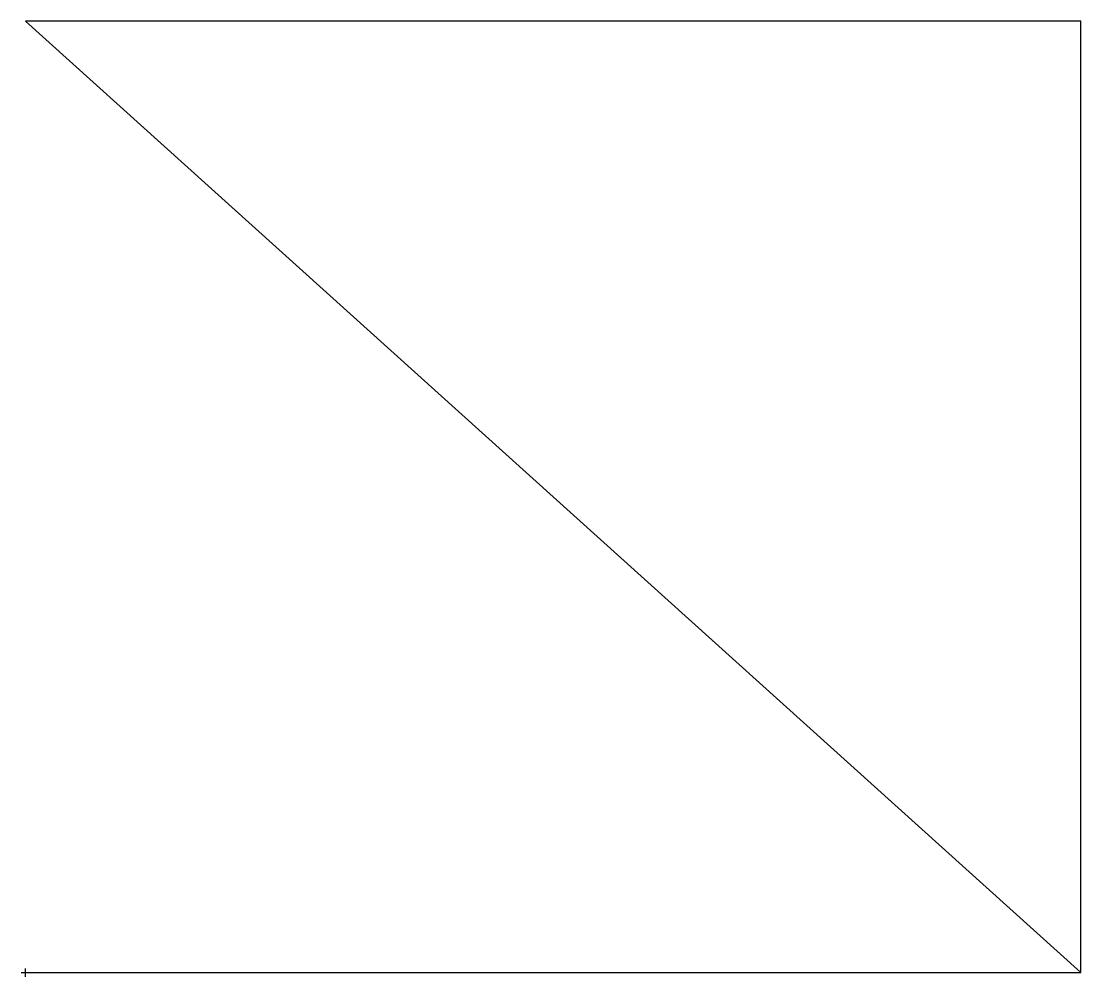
# Model space of a CAD drawing. Header units: metres. Extents: x 99 to 350, y 199 to 426.
import ezdxf

# ---------------------------------------------------------------- set-up
doc = ezdxf.new("R2010")
doc.units = ezdxf.units.M
doc.layers.add('TOTaLi-SURV-BOUNDARY-DRAFT', color=1, linetype='Continuous')
doc.layers.add('TOTaLi-SURV-MONUMENT-DRAFT', color=2, linetype='Continuous')

# ---------------------------------------------------------------- blocks, each defined once
blk = doc.blocks.new('MON_MARKER')
for p, q in [((-1, 0), (1, 0)), ((0, -1), (0, 1))]:
    blk.add_line(p, q)

msp = doc.modelspace()

# ---------------------------------------------------------------- linework, layer by layer
at = {"layer": 'TOTaLi-SURV-BOUNDARY-DRAFT'}
msp.add_line((100, 200), (350.5, 200), dxfattribs=at)
msp.add_lwpolyline([(350.5, 200), (350.5, 425.75), (100, 425.75)], close=True, dxfattribs=at)

# ---------------------------------------------------------------- block references
at = {"layer": 'TOTaLi-SURV-MONUMENT-DRAFT'}
msp.add_blockref('MON_MARKER', (100, 200), dxfattribs=at)

doc.saveas('drawing.dxf')
